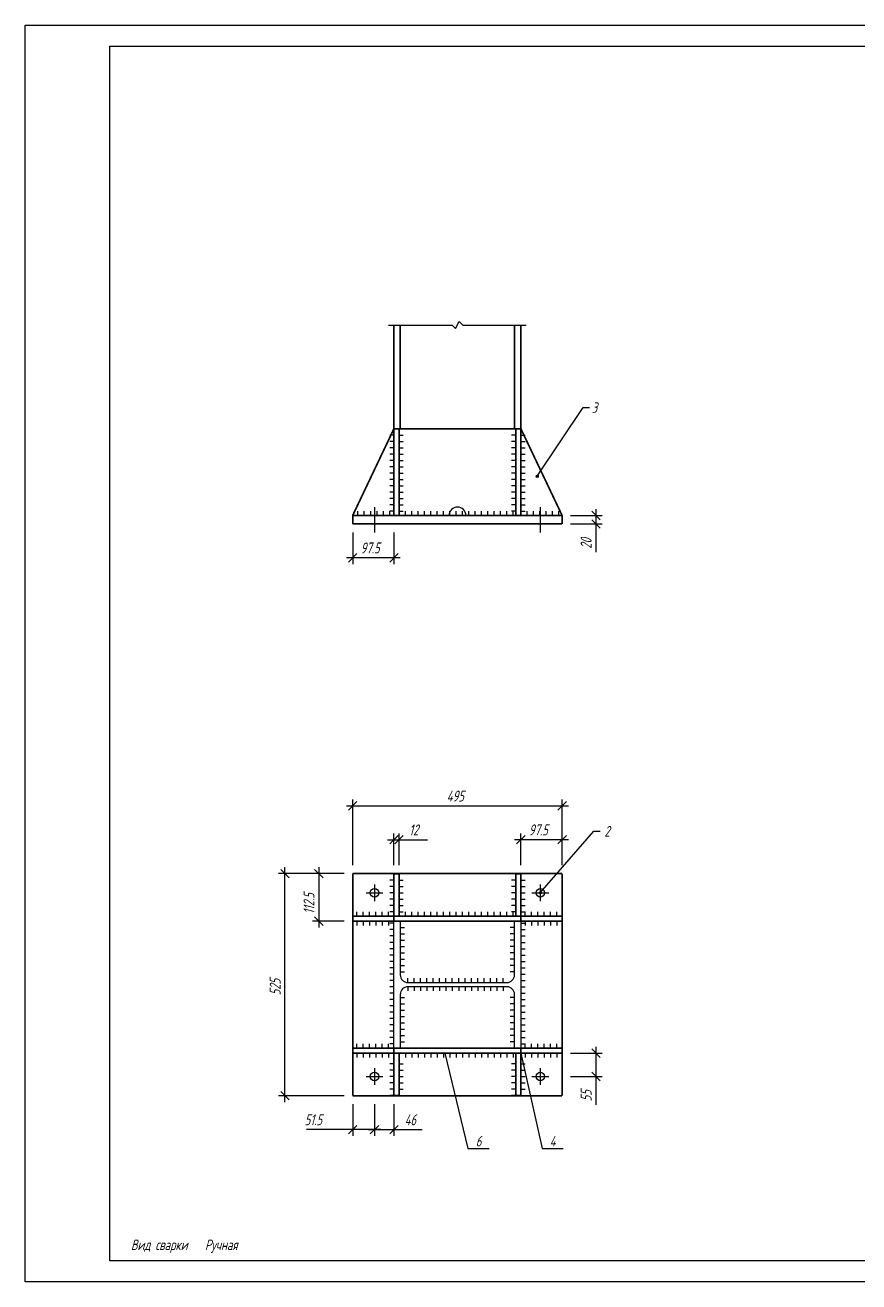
# Model space of a CAD drawing. Extents: x 0 to 420, y 0 to 297.
# Drawn here: x 0 to 197.1, y 0 to 297 of the extents above; entities that cross this region are included whole.
import ezdxf
from ezdxf.enums import TextEntityAlignment as Align

# ---------------------------------------------------------------- set-up
doc = ezdxf.new("R2010")
doc.units = 0
doc.header["$MEASUREMENT"] = 0
doc.layers.get('DEFPOINTS').update_dxf_attribs({"linetype": 'CONTINUOUS'})
for name, color, linetype in [('ВЫНОСКИ', 7, 'CONTINUOUS'), ('ПРОФИЛЬ', 7, 'CONTINUOUS'), ('РАЗМЕРЫ', 7, 'CONTINUOUS'), ('УЗЕЛ', 7, 'CONTINUOUS'), ('ШТАМП_РАМКА', 7, 'CONTINUOUS')]:
    doc.layers.add(name, color=color, linetype=linetype)
doc.styles.add('SCADOFFICE', font='RomanS', dxfattribs={"width": 0.7, "oblique": 15, "height": 2.5})
doc.dimstyles.new('SCADOFFICE_DIM', dxfattribs={"dimtxt": 2.5, "dimasz": 2, "dimexe": 1.5, "dimexo": 2, "dimgap": 1, "dimtad": 1, "dimdec": 4, "dimlfac": 10, "dimdsep": 46, "dimtxsty": 'SCADOFFICE', "dimblk": 'OBLIQUE', "dimsah": 1, "dimcen": 2.5, "dimdle": 1.5, "dimclrd": 256, "dimclre": 256, "dimclrt": 256, "dimadec": 0, "dimazin": 0, "dimtfac": 1, "dimtdec": 4, "dimtmove": 2, "dimatfit": 3, "dimldrblk": 'OBLIQUE', "dimfxl": 1, "dimtolj": 1, "dimarcsym": 0})

# ---------------------------------------------------------------- blocks, each defined once
blk = doc.blocks.new('*U18')
at = {"layer": 'ВЫНОСКИ'}
for points in [[(120.81, 190.27), (120.8, 190.42), (120.81, 190.47)], [(120.8, 190.32), (120.8, 190.37), (120.8, 190.42)], [(120.8, 190.32), (120.8, 190.42), (120.81, 190.27)], [(120.84, 190.23), (120.81, 190.47), (120.84, 190.51)], [(120.81, 190.27), (120.81, 190.47), (120.84, 190.23)], [(120.87, 190.19), (120.84, 190.51), (120.87, 190.55)], [(120.84, 190.23), (120.84, 190.51), (120.87, 190.19)], [(120.91, 190.16), (120.87, 190.55), (120.91, 190.58)], [(120.87, 190.19), (120.87, 190.55), (120.91, 190.16)], [(120.95, 190.14), (120.91, 190.58), (120.95, 190.6)], [(120.91, 190.16), (120.91, 190.58), (120.95, 190.14)], [(121, 190.12), (120.95, 190.6), (121, 190.62)], [(120.95, 190.14), (120.95, 190.6), (121, 190.12)], [(121, 190.12), (121, 190.62), (121.05, 190.12)], [(121.05, 190.12), (121, 190.62), (121.05, 190.62)]]:
    blk.add_solid(points, dxfattribs=at)
at = {"layer": 'ВЫНОСКИ', "extrusion": (0, 0, -1)}
for points in [[(-121.05, 190.12), (-121.05, 190.62), (-121.09, 190.12)], [(-121.09, 190.12), (-121.05, 190.62), (-121.09, 190.62)], [(-121.09, 190.12), (-121.09, 190.62), (-121.14, 190.14)], [(-121.14, 190.14), (-121.09, 190.62), (-121.14, 190.6)], [(-121.14, 190.14), (-121.14, 190.6), (-121.18, 190.16)], [(-121.18, 190.16), (-121.14, 190.6), (-121.18, 190.58)], [(-121.18, 190.16), (-121.18, 190.58), (-121.22, 190.19)], [(-121.22, 190.19), (-121.18, 190.58), (-121.22, 190.55)], [(-121.22, 190.19), (-121.22, 190.55), (-121.25, 190.23)], [(-121.25, 190.23), (-121.22, 190.55), (-121.25, 190.51)], [(-121.25, 190.23), (-121.25, 190.51), (-121.28, 190.27)], [(-121.28, 190.27), (-121.25, 190.51), (-121.28, 190.47)], [(-121.28, 190.27), (-121.28, 190.47), (-121.29, 190.32)], [(-121.29, 190.32), (-121.28, 190.47), (-121.29, 190.42)], [(-121.29, 190.32), (-121.29, 190.42), (-121.3, 190.37)]]:
    blk.add_solid(points, dxfattribs=at)
blk = doc.blocks.new('_OBLIQUE')
at = {"layer": 'РАЗМЕРЫ', "color": 0, "linetype": 'ByBlock'}
blk.add_line((-0.5, -0.5), (0.5, 0.5), dxfattribs=at)
blk = doc.blocks.new('*D1')
at = {"layer": 'DEFPOINTS', "color": 0}
for p in [(126.92, 181.12), (126.92, 179.12), (134.92, 179.12)]:
    blk.add_point(p, dxfattribs=at)
at = {"layer": 'РАЗМЕРЫ'}
for p, q in [((134.92, 182.62), (134.92, 177.62)), ((128.92, 181.12), (136.42, 181.12)), ((128.92, 179.12), (136.42, 179.12)), ((134.92, 181.12), (134.92, 172.42))]:
    blk.add_line(p, q, dxfattribs=at)
at = {"layer": 'РАЗМЕРЫ', "xscale": 2, "yscale": 2, "zscale": 2}
for p, rotation in [((134.92, 181.12), 90), ((134.92, 179.12), 270)]:
    blk.add_blockref('_OBLIQUE', p, dxfattribs=dict(at, rotation=rotation))
at = {"layer": 'РАЗМЕРЫ', "style": 'SCADOFFICE', "oblique": 15, "width": 0.676148}
blk.add_text('20', height=2.58819, rotation=90, dxfattribs=at).set_placement((133.8975, 173.247))
blk = doc.blocks.new('*D3')
at = {"layer": 'DEFPOINTS', "color": 0}
for p in [(77.42, 179.12), (87.17, 179.12), (77.42, 171.12)]:
    blk.add_point(p, dxfattribs=at)
at = {"layer": 'РАЗМЕРЫ'}
for p, q in [((77.42, 177.12), (77.42, 169.62)), ((87.17, 177.12), (87.17, 169.62)), ((88.67, 171.12), (75.92, 171.12))]:
    blk.add_line(p, q, dxfattribs=at)
at = {"layer": 'РАЗМЕРЫ', "xscale": 2, "yscale": 2, "zscale": 2}
for p in [(77.42, 171.12), (87.17, 171.12)]:
    blk.add_blockref('_OBLIQUE', p, dxfattribs=at)
at = {"layer": 'РАЗМЕРЫ', "style": 'SCADOFFICE', "oblique": 15, "width": 0.676148}
blk.add_text('97.5', height=2.5881905, dxfattribs=at).set_placement((79.294625, 172.1525))
blk = doc.blocks.new('*U22')
at = {"layer": 'ВЫНОСКИ'}
for points in [[(121.56, 91.8), (121.54, 92.04), (121.56, 92.08)], [(121.59, 91.76), (121.56, 92.08), (121.59, 92.12)], [(121.56, 91.8), (121.56, 92.08), (121.59, 91.76)], [(121.63, 91.73), (121.59, 92.12), (121.63, 92.15)], [(121.59, 91.76), (121.59, 92.12), (121.63, 91.73)], [(121.67, 91.71), (121.63, 92.15), (121.67, 92.17)], [(121.63, 91.73), (121.63, 92.15), (121.67, 91.71)], [(121.72, 91.69), (121.67, 92.17), (121.72, 92.19)], [(121.67, 91.71), (121.67, 92.17), (121.72, 91.69)], [(121.72, 91.69), (121.72, 92.19), (121.77, 91.69)], [(121.77, 91.69), (121.72, 92.19), (121.77, 92.19)], [(121.54, 91.84), (121.52, 91.99), (121.54, 92.04)], [(121.52, 91.89), (121.52, 91.94), (121.52, 91.99)], [(121.52, 91.89), (121.52, 91.99), (121.54, 91.84)], [(121.54, 91.84), (121.54, 92.04), (121.56, 91.8)]]:
    blk.add_solid(points, dxfattribs=at)
at = {"layer": 'ВЫНОСКИ', "extrusion": (0, 0, -1)}
for points in [[(-121.77, 91.69), (-121.77, 92.19), (-121.82, 91.69)], [(-121.82, 91.69), (-121.77, 92.19), (-121.82, 92.19)], [(-121.82, 91.69), (-121.82, 92.19), (-121.87, 91.71)], [(-121.87, 91.71), (-121.82, 92.19), (-121.87, 92.17)], [(-121.87, 91.71), (-121.87, 92.17), (-121.91, 91.73)], [(-121.91, 91.73), (-121.87, 92.17), (-121.91, 92.15)], [(-121.91, 91.73), (-121.91, 92.15), (-121.95, 91.76)], [(-121.95, 91.76), (-121.91, 92.15), (-121.95, 92.12)], [(-121.95, 91.76), (-121.95, 92.12), (-121.98, 91.8)], [(-121.98, 91.8), (-121.95, 92.12), (-121.98, 92.08)], [(-121.98, 91.8), (-121.98, 92.08), (-122, 91.84)], [(-122, 91.84), (-121.98, 92.08), (-122, 92.04)], [(-122, 91.84), (-122, 92.04), (-122.02, 91.89)], [(-122.02, 91.89), (-122, 92.04), (-122.02, 91.99)], [(-122.02, 91.89), (-122.02, 91.99), (-122.02, 91.94)]]:
    blk.add_solid(points, dxfattribs=at)
blk = doc.blocks.new('*D6')
at = {"layer": 'DEFPOINTS', "color": 0}
for p in [(82.57, 43.99), (87.17, 43.99), (87.17, 35.99)]:
    blk.add_point(p, dxfattribs=at)
at = {"layer": 'РАЗМЕРЫ'}
for p, q in [((82.57, 41.99), (82.57, 34.49)), ((87.17, 41.99), (87.17, 34.49)), ((81.07, 35.99), (88.67, 35.99)), ((87.17, 35.99), (93.87, 35.99))]:
    blk.add_line(p, q, dxfattribs=at)
at = {"layer": 'РАЗМЕРЫ', "xscale": 2, "yscale": 2, "zscale": 2, "rotation": 180}
blk.add_blockref('_OBLIQUE', (82.57, 35.99), dxfattribs=at)
at = {"layer": 'РАЗМЕРЫ', "xscale": 2, "yscale": 2, "zscale": 2}
blk.add_blockref('_OBLIQUE', (87.17, 35.99), dxfattribs=at)
at = {"layer": 'РАЗМЕРЫ', "style": 'SCADOFFICE', "oblique": 15, "width": 0.676148}
blk.add_text('46', height=2.58819, dxfattribs=at).set_placement((89.6935, 37.0125))
blk = doc.blocks.new('*D7')
at = {"layer": 'DEFPOINTS', "color": 0}
for p in [(77.42, 43.99), (82.57, 43.99), (77.42, 35.99)]:
    blk.add_point(p, dxfattribs=at)
at = {"layer": 'РАЗМЕРЫ'}
for p, q in [((77.42, 41.99), (77.42, 34.49)), ((82.57, 41.99), (82.57, 34.49)), ((82.57, 35.99), (66.52, 35.99)), ((84.07, 35.99), (75.92, 35.99))]:
    blk.add_line(p, q, dxfattribs=at)
at = {"layer": 'РАЗМЕРЫ', "xscale": 2, "yscale": 2, "zscale": 2}
for p in [(77.42, 35.99), (82.57, 35.99)]:
    blk.add_blockref('_OBLIQUE', p, dxfattribs=at)
at = {"layer": 'РАЗМЕРЫ', "style": 'SCADOFFICE', "oblique": 15, "width": 0.676148}
blk.add_text('51.5', height=2.58819, dxfattribs=at).set_placement((66.059, 37.0225))
blk = doc.blocks.new('*D8')
at = {"layer": 'DEFPOINTS', "color": 0}
for p in [(126.92, 112.49), (77.42, 96.49), (126.92, 96.49)]:
    blk.add_point(p, dxfattribs=at)
at = {"layer": 'РАЗМЕРЫ'}
for p, q in [((77.42, 98.49), (77.42, 113.99)), ((126.92, 98.49), (126.92, 113.99)), ((75.92, 112.49), (128.42, 112.49))]:
    blk.add_line(p, q, dxfattribs=at)
at = {"layer": 'РАЗМЕРЫ', "xscale": 2, "yscale": 2, "zscale": 2, "rotation": 180}
blk.add_blockref('_OBLIQUE', (77.42, 112.49), dxfattribs=at)
at = {"layer": 'РАЗМЕРЫ', "xscale": 2, "yscale": 2, "zscale": 2}
blk.add_blockref('_OBLIQUE', (126.92, 112.49), dxfattribs=at)
at = {"layer": 'РАЗМЕРЫ', "style": 'SCADOFFICE', "oblique": 15, "width": 0.676148}
blk.add_text('495', height=2.5881905, dxfattribs=at).set_placement((99.650875, 113.5125))
blk = doc.blocks.new('*D9')
at = {"layer": 'DEFPOINTS', "color": 0}
for p in [(61.42, 96.49), (77.42, 96.49), (77.42, 43.99)]:
    blk.add_point(p, dxfattribs=at)
at = {"layer": 'РАЗМЕРЫ'}
for p, q in [((75.42, 96.49), (59.92, 96.49)), ((61.42, 42.49), (61.42, 97.99)), ((75.42, 43.99), (59.92, 43.99))]:
    blk.add_line(p, q, dxfattribs=at)
at = {"layer": 'РАЗМЕРЫ', "xscale": 2, "yscale": 2, "zscale": 2}
for p, rotation in [((61.42, 96.49), 90), ((61.42, 43.99), 270)]:
    blk.add_blockref('_OBLIQUE', p, dxfattribs=dict(at, rotation=rotation))
at = {"layer": 'РАЗМЕРЫ', "style": 'SCADOFFICE', "oblique": 15, "width": 0.676148}
blk.add_text('525', height=2.5881905, rotation=90, dxfattribs=at).set_placement((60.3975, 67.710375))
blk = doc.blocks.new('*D10')
at = {"layer": 'DEFPOINTS', "color": 0}
for p in [(88.37, 104.49), (87.17, 96.49), (88.37, 96.49)]:
    blk.add_point(p, dxfattribs=at)
at = {"layer": 'РАЗМЕРЫ'}
for p, q in [((85.67, 104.49), (89.87, 104.49)), ((87.17, 98.49), (87.17, 105.99)), ((88.37, 98.49), (88.37, 105.99)), ((88.37, 104.49), (95.07, 104.49))]:
    blk.add_line(p, q, dxfattribs=at)
at = {"layer": 'РАЗМЕРЫ', "xscale": 2, "yscale": 2, "zscale": 2, "rotation": 180}
blk.add_blockref('_OBLIQUE', (87.17, 104.49), dxfattribs=at)
at = {"layer": 'РАЗМЕРЫ', "xscale": 2, "yscale": 2, "zscale": 2}
blk.add_blockref('_OBLIQUE', (88.37, 104.49), dxfattribs=at)
at = {"layer": 'РАЗМЕРЫ', "style": 'SCADOFFICE', "oblique": 15, "width": 0.676148}
blk.add_text('12', height=2.58819, dxfattribs=at).set_placement((90.76575, 105.5125))
blk = doc.blocks.new('*D11')
at = {"layer": 'DEFPOINTS', "color": 0}
for p in [(117.17, 104.49), (117.17, 96.49), (126.92, 96.49)]:
    blk.add_point(p, dxfattribs=at)
at = {"layer": 'РАЗМЕРЫ'}
for p, q in [((128.42, 104.49), (115.67, 104.49)), ((117.17, 98.49), (117.17, 105.99)), ((126.92, 98.49), (126.92, 105.99))]:
    blk.add_line(p, q, dxfattribs=at)
at = {"layer": 'РАЗМЕРЫ', "xscale": 2, "yscale": 2, "zscale": 2}
for p in [(117.17, 104.49), (126.92, 104.49)]:
    blk.add_blockref('_OBLIQUE', p, dxfattribs=at)
at = {"layer": 'РАЗМЕРЫ', "style": 'SCADOFFICE', "oblique": 15, "width": 0.676148}
blk.add_text('97.5', height=2.5881905, dxfattribs=at).set_placement((119.044625, 105.5225))
blk = doc.blocks.new('*D12')
at = {"layer": 'DEFPOINTS', "color": 0}
for p in [(77.42, 96.49), (69.42, 85.24), (77.42, 85.24)]:
    blk.add_point(p, dxfattribs=at)
at = {"layer": 'РАЗМЕРЫ'}
for p, q in [((75.42, 96.49), (67.92, 96.49)), ((69.42, 97.99), (69.42, 83.74)), ((75.42, 85.24), (67.92, 85.24))]:
    blk.add_line(p, q, dxfattribs=at)
at = {"layer": 'РАЗМЕРЫ', "xscale": 2, "yscale": 2, "zscale": 2}
for p, rotation in [((69.42, 96.49), 90), ((69.42, 85.24), 270)]:
    blk.add_blockref('_OBLIQUE', p, dxfattribs=dict(at, rotation=rotation))
at = {"layer": 'РАЗМЕРЫ', "style": 'SCADOFFICE', "oblique": 15, "width": 0.676148}
blk.add_text('112.5', height=2.58819, rotation=90, dxfattribs=at).set_placement((68.3875, 86.9345))
blk = doc.blocks.new('*D13')
at = {"layer": 'DEFPOINTS', "color": 0}
for p in [(126.92, 54.04), (126.92, 48.54), (134.92, 48.54)]:
    blk.add_point(p, dxfattribs=at)
at = {"layer": 'РАЗМЕРЫ'}
for p, q in [((128.92, 54.04), (136.42, 54.04)), ((134.92, 55.54), (134.92, 47.04)), ((134.92, 54.04), (134.92, 41.84)), ((128.92, 48.54), (136.42, 48.54))]:
    blk.add_line(p, q, dxfattribs=at)
at = {"layer": 'РАЗМЕРЫ', "xscale": 2, "yscale": 2, "zscale": 2}
for p, rotation in [((134.92, 54.04), 90), ((134.92, 48.54), 270)]:
    blk.add_blockref('_OBLIQUE', p, dxfattribs=dict(at, rotation=rotation))
at = {"layer": 'РАЗМЕРЫ', "style": 'SCADOFFICE', "oblique": 15, "width": 0.676148}
blk.add_text('55', height=2.58819, rotation=90, dxfattribs=at).set_placement((133.8975, 42.653))

msp = doc.modelspace()

# ---------------------------------------------------------------- linework, layer by layer
at = {"layer": 'ВЫНОСКИ', "linetype": 'Continuous'}
for p, q in [((121.045, 190.37), (131.92, 206.62)), ((131.92, 206.62), (133.42, 206.62)), ((87.17, 200.12), (86.17, 200.12)), ((88.37, 200.12), (89.37, 200.12)), ((115.97, 200.12), (114.97, 200.12)), ((117.17, 200.12), (118.17, 200.12)), ((87.17, 198.62), (86.17, 198.62)), ((87.17, 197.12), (86.17, 197.12)), ((88.37, 198.62), (89.37, 198.62)), ((88.37, 197.12), (89.37, 197.12)), ((115.97, 198.62), (114.97, 198.62)), ((115.97, 197.12), (114.97, 197.12)), ((117.17, 198.62), (118.17, 198.62)), ((117.17, 197.12), (118.17, 197.12)), ((87.17, 195.62), (86.17, 195.62)), ((87.17, 194.12), (86.17, 194.12)), ((88.37, 195.62), (89.37, 195.62)), ((88.37, 194.12), (89.37, 194.12)), ((115.97, 195.62), (114.97, 195.62)), ((115.97, 194.12), (114.97, 194.12)), ((117.17, 195.62), (118.17, 195.62)), ((117.17, 194.12), (118.17, 194.12)), ((87.17, 192.62), (86.17, 192.62)), ((87.17, 191.12), (86.17, 191.12)), ((88.37, 192.62), (89.37, 192.62)), ((88.37, 191.12), (89.37, 191.12)), ((115.97, 192.62), (114.97, 192.62)), ((115.97, 191.12), (114.97, 191.12)), ((117.17, 192.62), (118.17, 192.62)), ((117.17, 191.12), (118.17, 191.12)), ((87.17, 189.62), (86.17, 189.62)), ((87.17, 188.12), (86.17, 188.12)), ((88.37, 189.62), (89.37, 189.62)), ((88.37, 188.12), (89.37, 188.12)), ((115.97, 189.62), (114.97, 189.62)), ((115.97, 188.12), (114.97, 188.12)), ((117.17, 189.62), (118.17, 189.62)), ((117.17, 188.12), (118.17, 188.12)), ((87.17, 186.62), (86.17, 186.62)), ((87.17, 185.12), (86.17, 185.12)), ((88.37, 186.62), (89.37, 186.62)), ((88.37, 185.12), (89.37, 185.12)), ((115.97, 186.62), (114.97, 186.62)), ((115.97, 185.12), (114.97, 185.12)), ((117.17, 186.62), (118.17, 186.62)), ((117.17, 185.12), (118.17, 185.12)), ((78.67, 181.12), (78.67, 182.12)), ((80.17, 181.12), (80.17, 182.12)), ((81.67, 181.12), (81.67, 182.12)), ((82.57, 183.12), (82.57, 177.12)), ((83.17, 181.12), (83.17, 182.12)), ((84.67, 181.12), (84.67, 182.12)), ((87.17, 183.62), (86.17, 183.62)), ((86.17, 181.12), (86.17, 182.12)), ((87.17, 182.12), (86.17, 182.12)), ((88.37, 183.62), (89.37, 183.62)), ((88.37, 182.12), (89.37, 182.12)), ((89.87, 181.12), (89.87, 182.12)), ((91.37, 181.12), (91.37, 182.12)), ((92.87, 181.12), (92.87, 182.12)), ((94.37, 181.12), (94.37, 182.12)), ((95.87, 181.12), (95.87, 182.12)), ((97.37, 181.12), (97.37, 182.12)), ((98.87, 181.12), (98.87, 182.12)), ((100.37, 181.12), (100.37, 182.12)), ((101.87, 181.12), (101.87, 182.12)), ((103.37, 181.12), (103.37, 182.12)), ((104.87, 181.12), (104.87, 182.12)), ((106.37, 181.12), (106.37, 182.12)), ((107.87, 181.12), (107.87, 182.12)), ((109.37, 181.12), (109.37, 182.12)), ((110.87, 181.12), (110.87, 182.12)), ((112.37, 181.12), (112.37, 182.12)), ((113.87, 181.12), (113.87, 182.12)), ((115.97, 183.62), (114.97, 183.62)), ((115.97, 182.12), (114.97, 182.12)), ((115.37, 181.12), (115.37, 182.12)), ((117.17, 183.62), (118.17, 183.62)), ((117.17, 182.12), (118.17, 182.12)), ((118.67, 181.12), (118.67, 182.12)), ((120.17, 181.12), (120.17, 182.12)), ((121.67, 181.12), (121.67, 182.12)), ((121.77, 183.12), (121.77, 177.12)), ((123.17, 181.12), (123.17, 182.12)), ((124.67, 181.12), (124.67, 182.12)), ((126.17, 181.12), (126.17, 182.12)), ((121.77, 91.94), (134.42, 106.49)), ((134.42, 106.49), (135.92, 106.49)), ((82.57, 93.94), (82.57, 89.94)), ((80.57, 91.94), (84.57, 91.94))]:
    msp.add_line(p, q, dxfattribs=at)
for centre in [(121.045, 190.37), (121.77, 91.94)]:
    msp.add_circle(centre, 0.25, dxfattribs=at)
at = {"layer": 'ПРОФИЛЬ', "linetype": 'Continuous'}
for p, q in [((87.17, 55.24), (87.17, 85.24)), ((87.17, 85.24), (88.67, 85.24)), ((88.67, 85.24), (88.67, 72.54)), ((115.67, 72.54), (115.67, 85.24)), ((115.67, 85.24), (117.17, 85.24)), ((117.17, 85.24), (117.17, 55.24)), ((90.47, 70.74), (113.87, 70.74)), ((113.87, 69.74), (90.47, 69.74)), ((88.67, 67.94), (88.67, 55.24)), ((115.67, 55.24), (115.67, 67.94)), ((88.67, 55.24), (87.17, 55.24)), ((117.17, 55.24), (115.67, 55.24))]:
    msp.add_line(p, q, dxfattribs=at)
for centre in [(82.57, 91.94), (121.77, 91.94), (82.57, 48.54), (121.77, 48.54)]:
    msp.add_circle(centre, 1, dxfattribs=at)
for centre, radius, start, end in [((102.17, 181.12), 2, 0, 179.9), ((90.47, 72.54), 1.8, 180, 269.9), ((113.87, 72.54), 1.8, 270, 359.9), ((90.47, 67.94), 1.8, 90, 179.9), ((113.87, 67.94), 1.8, 0, 89.9)]:
    msp.add_arc(centre, radius, start, end, dxfattribs=at)
at = {"layer": 'УЗЕЛ', "linetype": 'Continuous'}
for p, q in [((85.92, 226.12), (100.92, 226.12)), ((100.92, 226.12), (101.753333, 225.286667)), ((101.753333, 225.286667), (102.586667, 226.953333)), ((102.586667, 226.953333), (103.42, 226.12)), ((103.42, 226.12), (118.42, 226.12)), ((87.17, 94.94), (86.17, 94.94)), ((87.17, 93.44), (86.17, 93.44)), ((88.37, 94.94), (89.37, 94.94)), ((88.37, 93.44), (89.37, 93.44)), ((115.97, 94.94), (114.97, 94.94)), ((115.97, 93.44), (114.97, 93.44)), ((117.17, 94.94), (118.17, 94.94)), ((117.17, 93.44), (118.17, 93.44)), ((121.77, 93.94), (121.77, 89.94)), ((87.17, 91.94), (86.17, 91.94)), ((87.17, 90.44), (86.17, 90.44)), ((88.37, 91.94), (89.37, 91.94)), ((88.37, 90.44), (89.37, 90.44)), ((115.97, 91.94), (114.97, 91.94)), ((115.97, 90.44), (114.97, 90.44)), ((117.17, 91.94), (118.17, 91.94)), ((117.17, 90.44), (118.17, 90.44)), ((119.77, 91.94), (123.77, 91.94)), ((78.42, 86.44), (78.42, 87.44)), ((79.92, 86.44), (79.92, 87.44)), ((81.42, 86.44), (81.42, 87.44)), ((82.92, 86.44), (82.92, 87.44)), ((84.42, 86.44), (84.42, 87.44)), ((85.92, 86.44), (85.92, 87.44)), ((87.17, 88.94), (86.17, 88.94)), ((87.17, 87.44), (86.17, 87.44)), ((88.37, 88.94), (89.37, 88.94)), ((88.37, 87.44), (89.37, 87.44)), ((89.87, 86.44), (89.87, 87.44)), ((91.37, 86.44), (91.37, 87.44)), ((92.87, 86.44), (92.87, 87.44)), ((94.37, 86.44), (94.37, 87.44)), ((95.87, 86.44), (95.87, 87.44)), ((97.37, 86.44), (97.37, 87.44)), ((98.87, 86.44), (98.87, 87.44)), ((100.37, 86.44), (100.37, 87.44)), ((101.87, 86.44), (101.87, 87.44)), ((103.37, 86.44), (103.37, 87.44)), ((104.87, 86.44), (104.87, 87.44)), ((106.37, 86.44), (106.37, 87.44)), ((107.87, 86.44), (107.87, 87.44)), ((109.37, 86.44), (109.37, 87.44)), ((110.87, 86.44), (110.87, 87.44)), ((112.37, 86.44), (112.37, 87.44)), ((113.87, 86.44), (113.87, 87.44)), ((115.97, 88.94), (114.97, 88.94)), ((115.97, 87.44), (114.97, 87.44)), ((115.37, 86.44), (115.37, 87.44)), ((117.17, 88.94), (118.17, 88.94)), ((117.17, 87.44), (118.17, 87.44)), ((118.17, 86.44), (118.17, 87.44)), ((119.67, 86.44), (119.67, 87.44)), ((121.17, 86.44), (121.17, 87.44)), ((122.67, 86.44), (122.67, 87.44)), ((124.17, 86.44), (124.17, 87.44)), ((125.67, 86.44), (125.67, 87.44)), ((78.42, 85.24), (78.42, 84.24)), ((79.92, 85.24), (79.92, 84.24)), ((81.42, 85.24), (81.42, 84.24)), ((82.92, 85.24), (82.92, 84.24)), ((84.42, 85.24), (84.42, 84.24)), ((85.92, 85.24), (85.92, 84.24)), ((87.17, 84.74), (86.17, 84.74)), ((87.17, 83.24), (86.17, 83.24)), ((88.67, 85.24), (89.67, 85.24)), ((88.67, 85.24), (89.67, 85.24)), ((88.67, 83.74), (89.67, 83.74)), ((88.67, 83.74), (89.67, 83.74)), ((115.67, 85.24), (114.67, 85.24)), ((115.67, 85.24), (114.67, 85.24)), ((115.67, 83.74), (114.67, 83.74)), ((115.67, 83.74), (114.67, 83.74)), ((117.17, 84.74), (118.17, 84.74)), ((117.17, 83.24), (118.17, 83.24)), ((118.17, 85.24), (118.17, 84.24)), ((119.67, 85.24), (119.67, 84.24)), ((121.17, 85.24), (121.17, 84.24)), ((122.67, 85.24), (122.67, 84.24)), ((124.17, 85.24), (124.17, 84.24)), ((125.67, 85.24), (125.67, 84.24)), ((87.17, 81.74), (86.17, 81.74)), ((87.17, 80.24), (86.17, 80.24)), ((88.67, 82.24), (89.67, 82.24)), ((88.67, 82.24), (89.67, 82.24)), ((88.67, 80.74), (89.67, 80.74)), ((88.67, 80.74), (89.67, 80.74)), ((115.67, 82.24), (114.67, 82.24)), ((115.67, 82.24), (114.67, 82.24)), ((115.67, 80.74), (114.67, 80.74)), ((115.67, 80.74), (114.67, 80.74)), ((117.17, 81.74), (118.17, 81.74)), ((117.17, 80.24), (118.17, 80.24)), ((87.17, 78.74), (86.17, 78.74)), ((87.17, 77.24), (86.17, 77.24)), ((88.67, 79.24), (89.67, 79.24)), ((88.67, 79.24), (89.67, 79.24)), ((88.67, 77.74), (89.67, 77.74)), ((88.67, 77.74), (89.67, 77.74)), ((115.67, 79.24), (114.67, 79.24)), ((115.67, 79.24), (114.67, 79.24)), ((115.67, 77.74), (114.67, 77.74)), ((115.67, 77.74), (114.67, 77.74)), ((117.17, 78.74), (118.17, 78.74)), ((117.17, 77.24), (118.17, 77.24)), ((87.17, 75.74), (86.17, 75.74)), ((88.67, 76.24), (89.67, 76.24)), ((88.67, 76.24), (89.67, 76.24)), ((88.67, 74.74), (89.67, 74.74)), ((88.67, 74.74), (89.67, 74.74)), ((115.67, 76.24), (114.67, 76.24)), ((115.67, 76.24), (114.67, 76.24)), ((115.67, 74.74), (114.67, 74.74)), ((115.67, 74.74), (114.67, 74.74)), ((117.17, 75.74), (118.17, 75.74)), ((87.17, 74.24), (86.17, 74.24)), ((87.17, 72.74), (86.17, 72.74)), ((88.67, 73.24), (89.67, 73.24)), ((88.67, 73.24), (89.67, 73.24)), ((90.47, 70.74), (90.47, 71.74)), ((90.47, 70.74), (90.47, 71.74)), ((91.97, 70.74), (91.97, 71.74)), ((91.97, 70.74), (91.97, 71.74)), ((93.47, 70.74), (93.47, 71.74)), ((93.47, 70.74), (93.47, 71.74)), ((94.97, 70.74), (94.97, 71.74)), ((94.97, 70.74), (94.97, 71.74)), ((96.47, 70.74), (96.47, 71.74)), ((96.47, 70.74), (96.47, 71.74)), ((97.97, 70.74), (97.97, 71.74)), ((97.97, 70.74), (97.97, 71.74)), ((99.47, 70.74), (99.47, 71.74)), ((99.47, 70.74), (99.47, 71.74)), ((100.97, 70.74), (100.97, 71.74)), ((100.97, 70.74), (100.97, 71.74)), ((102.47, 70.74), (102.47, 71.74)), ((102.47, 70.74), (102.47, 71.74)), ((103.97, 70.74), (103.97, 71.74)), ((103.97, 70.74), (103.97, 71.74)), ((105.47, 70.74), (105.47, 71.74)), ((105.47, 70.74), (105.47, 71.74)), ((106.97, 70.74), (106.97, 71.74)), ((106.97, 70.74), (106.97, 71.74)), ((108.47, 70.74), (108.47, 71.74)), ((108.47, 70.74), (108.47, 71.74)), ((109.97, 70.74), (109.97, 71.74)), ((109.97, 70.74), (109.97, 71.74)), ((111.47, 70.74), (111.47, 71.74)), ((111.47, 70.74), (111.47, 71.74)), ((112.97, 70.74), (112.97, 71.74)), ((112.97, 70.74), (112.97, 71.74)), ((115.67, 73.24), (114.67, 73.24)), ((115.67, 73.24), (114.67, 73.24)), ((117.17, 74.24), (118.17, 74.24)), ((117.17, 72.74), (118.17, 72.74)), ((87.17, 71.24), (86.17, 71.24)), ((87.17, 69.74), (86.17, 69.74)), ((90.47, 69.74), (90.47, 68.74)), ((90.47, 69.74), (90.47, 68.74)), ((91.97, 69.74), (91.97, 68.74)), ((91.97, 69.74), (91.97, 68.74)), ((93.47, 69.74), (93.47, 68.74)), ((93.47, 69.74), (93.47, 68.74)), ((94.97, 69.74), (94.97, 68.74)), ((94.97, 69.74), (94.97, 68.74)), ((96.47, 69.74), (96.47, 68.74)), ((96.47, 69.74), (96.47, 68.74)), ((97.97, 69.74), (97.97, 68.74)), ((97.97, 69.74), (97.97, 68.74)), ((99.47, 69.74), (99.47, 68.74)), ((99.47, 69.74), (99.47, 68.74)), ((100.97, 69.74), (100.97, 68.74)), ((100.97, 69.74), (100.97, 68.74)), ((102.47, 69.74), (102.47, 68.74)), ((102.47, 69.74), (102.47, 68.74)), ((103.97, 69.74), (103.97, 68.74)), ((103.97, 69.74), (103.97, 68.74)), ((105.47, 69.74), (105.47, 68.74)), ((105.47, 69.74), (105.47, 68.74)), ((106.97, 69.74), (106.97, 68.74)), ((106.97, 69.74), (106.97, 68.74)), ((108.47, 69.74), (108.47, 68.74)), ((108.47, 69.74), (108.47, 68.74)), ((109.97, 69.74), (109.97, 68.74)), ((109.97, 69.74), (109.97, 68.74)), ((111.47, 69.74), (111.47, 68.74)), ((111.47, 69.74), (111.47, 68.74)), ((112.97, 69.74), (112.97, 68.74)), ((112.97, 69.74), (112.97, 68.74)), ((117.17, 71.24), (118.17, 71.24)), ((117.17, 69.74), (118.17, 69.74)), ((87.17, 68.24), (86.17, 68.24)), ((87.17, 66.74), (86.17, 66.74)), ((88.67, 67.24), (89.67, 67.24)), ((88.67, 67.24), (89.67, 67.24)), ((88.67, 65.74), (89.67, 65.74)), ((88.67, 65.74), (89.67, 65.74)), ((115.67, 67.24), (114.67, 67.24)), ((115.67, 67.24), (114.67, 67.24)), ((115.67, 65.74), (114.67, 65.74)), ((115.67, 65.74), (114.67, 65.74)), ((117.17, 68.24), (118.17, 68.24)), ((117.17, 66.74), (118.17, 66.74)), ((87.17, 65.24), (86.17, 65.24)), ((87.17, 63.74), (86.17, 63.74)), ((88.67, 64.24), (89.67, 64.24)), ((88.67, 64.24), (89.67, 64.24)), ((88.67, 62.74), (89.67, 62.74)), ((88.67, 62.74), (89.67, 62.74)), ((115.67, 64.24), (114.67, 64.24)), ((115.67, 64.24), (114.67, 64.24)), ((115.67, 62.74), (114.67, 62.74)), ((115.67, 62.74), (114.67, 62.74)), ((117.17, 65.24), (118.17, 65.24)), ((117.17, 63.74), (118.17, 63.74)), ((87.17, 62.24), (86.17, 62.24)), ((87.17, 60.74), (86.17, 60.74)), ((88.67, 61.24), (89.67, 61.24)), ((88.67, 61.24), (89.67, 61.24)), ((88.67, 59.74), (89.67, 59.74)), ((88.67, 59.74), (89.67, 59.74)), ((115.67, 61.24), (114.67, 61.24)), ((115.67, 61.24), (114.67, 61.24)), ((115.67, 59.74), (114.67, 59.74)), ((115.67, 59.74), (114.67, 59.74)), ((117.17, 62.24), (118.17, 62.24)), ((117.17, 60.74), (118.17, 60.74)), ((87.17, 59.24), (86.17, 59.24)), ((87.17, 57.74), (86.17, 57.74)), ((88.67, 58.24), (89.67, 58.24)), ((88.67, 58.24), (89.67, 58.24)), ((88.67, 56.74), (89.67, 56.74)), ((88.67, 56.74), (89.67, 56.74)), ((115.67, 58.24), (114.67, 58.24)), ((115.67, 58.24), (114.67, 58.24)), ((115.67, 56.74), (114.67, 56.74)), ((115.67, 56.74), (114.67, 56.74)), ((117.17, 59.24), (118.17, 59.24)), ((117.17, 57.74), (118.17, 57.74)), ((78.42, 55.24), (78.42, 56.24)), ((78.42, 54.04), (78.42, 53.04)), ((79.92, 55.24), (79.92, 56.24)), ((79.92, 54.04), (79.92, 53.04)), ((81.42, 55.24), (81.42, 56.24)), ((81.42, 54.04), (81.42, 53.04)), ((82.92, 55.24), (82.92, 56.24)), ((82.92, 54.04), (82.92, 53.04)), ((84.42, 55.24), (84.42, 56.24)), ((84.42, 54.04), (84.42, 53.04)), ((85.92, 55.24), (85.92, 56.24)), ((85.92, 54.04), (85.92, 53.04)), ((87.17, 56.24), (86.17, 56.24)), ((88.67, 55.24), (89.67, 55.24)), ((88.67, 55.24), (89.67, 55.24)), ((89.87, 54.04), (89.87, 53.04)), ((91.37, 54.04), (91.37, 53.04)), ((92.87, 54.04), (92.87, 53.04)), ((94.37, 54.04), (94.37, 53.04)), ((95.87, 54.04), (95.87, 53.04)), ((97.37, 54.04), (97.37, 53.04)), ((98.87, 54.04), (98.87, 53.04)), ((99.17, 54.04), (104.67, 31.49)), ((100.37, 54.04), (100.37, 53.04)), ((101.87, 54.04), (101.87, 53.04)), ((103.37, 54.04), (103.37, 53.04)), ((104.87, 54.04), (104.87, 53.04)), ((106.37, 54.04), (106.37, 53.04)), ((107.87, 54.04), (107.87, 53.04)), ((109.37, 54.04), (109.37, 53.04)), ((110.87, 54.04), (110.87, 53.04)), ((112.37, 54.04), (112.37, 53.04)), ((113.87, 54.04), (113.87, 53.04)), ((115.67, 55.24), (114.67, 55.24)), ((115.67, 55.24), (114.67, 55.24)), ((115.37, 54.04), (115.37, 53.04)), ((117.17, 56.24), (118.17, 56.24)), ((117.17, 54.04), (122.17, 31.49)), ((118.17, 55.24), (118.17, 56.24)), ((118.17, 54.04), (118.17, 53.04)), ((119.67, 55.24), (119.67, 56.24)), ((119.67, 54.04), (119.67, 53.04)), ((121.17, 55.24), (121.17, 56.24)), ((121.17, 54.04), (121.17, 53.04)), ((122.67, 55.24), (122.67, 56.24)), ((122.67, 54.04), (122.67, 53.04)), ((124.17, 55.24), (124.17, 56.24)), ((124.17, 54.04), (124.17, 53.04)), ((125.67, 55.24), (125.67, 56.24)), ((125.67, 54.04), (125.67, 53.04)), ((82.57, 50.54), (82.57, 46.54)), ((87.17, 51.54), (86.17, 51.54)), ((88.37, 51.54), (89.37, 51.54)), ((115.97, 51.54), (114.97, 51.54)), ((117.17, 51.54), (118.17, 51.54)), ((121.77, 50.54), (121.77, 46.54)), ((80.57, 48.54), (84.57, 48.54)), ((87.17, 50.04), (86.17, 50.04)), ((87.17, 48.54), (86.17, 48.54)), ((88.37, 50.04), (89.37, 50.04)), ((88.37, 48.54), (89.37, 48.54)), ((115.97, 50.04), (114.97, 50.04)), ((115.97, 48.54), (114.97, 48.54)), ((117.17, 50.04), (118.17, 50.04)), ((117.17, 48.54), (118.17, 48.54)), ((119.77, 48.54), (123.77, 48.54)), ((87.17, 47.04), (86.17, 47.04)), ((87.17, 45.54), (86.17, 45.54)), ((88.37, 47.04), (89.37, 47.04)), ((88.37, 45.54), (89.37, 45.54)), ((115.97, 47.04), (114.97, 47.04)), ((115.97, 45.54), (114.97, 45.54)), ((117.17, 47.04), (118.17, 47.04)), ((117.17, 45.54), (118.17, 45.54)), ((87.17, 44.04), (86.17, 44.04)), ((88.37, 44.04), (89.37, 44.04)), ((115.97, 44.04), (114.97, 44.04)), ((117.17, 44.04), (118.17, 44.04)), ((104.67, 31.49), (109.67, 31.49)), ((122.17, 31.49), (127.17, 31.49))]:
    msp.add_line(p, q, dxfattribs=at)
at = {"layer": 'УЗЕЛ', "linetype": 'Continuous', "const_width": 0.4}
for points in [[(87.17, 201.62), (87.17, 226.12)], [(88.67, 201.62), (88.67, 226.12)], [(115.67, 201.62), (115.67, 226.12)], [(117.17, 201.62), (117.17, 226.12)], [(77.42, 181.12), (87.17, 201.62)], [(87.17, 201.62), (87.17, 181.12)], [(87.17, 201.62), (117.17, 201.62)], [(88.37, 201.62), (88.37, 181.12)], [(115.97, 201.62), (115.97, 181.12)], [(117.17, 201.62), (117.17, 181.12)], [(117.17, 201.62), (126.92, 181.12)], [(77.42, 181.12), (126.92, 181.12)], [(77.42, 179.12), (77.42, 181.12)], [(126.92, 181.12), (126.92, 179.12)], [(126.92, 179.12), (77.42, 179.12)], [(126.92, 96.49), (77.42, 96.49)], [(77.42, 96.49), (77.42, 43.99)], [(87.17, 96.44), (88.37, 96.44)], [(87.17, 86.44), (87.17, 96.44)], [(88.37, 96.44), (88.37, 86.44)], [(115.97, 96.44), (117.17, 96.44)], [(115.97, 86.44), (115.97, 96.44)], [(117.17, 96.44), (117.17, 86.44)], [(126.92, 43.99), (126.92, 96.49)], [(77.42, 86.44), (126.92, 86.44)], [(77.42, 85.24), (77.42, 86.44)], [(87.17, 86.44), (87.17, 85.24)], [(88.37, 86.44), (87.17, 86.44)], [(117.17, 86.44), (115.97, 86.44)], [(117.17, 86.44), (117.17, 85.24)], [(126.92, 86.44), (126.92, 85.24)], [(126.92, 85.24), (77.42, 85.24)], [(77.42, 55.24), (126.92, 55.24)], [(77.42, 54.04), (77.42, 55.24)], [(126.92, 54.04), (77.42, 54.04)], [(87.17, 55.24), (87.17, 54.04)], [(87.17, 54.04), (88.37, 54.04)], [(87.17, 44.04), (87.17, 54.04)], [(88.37, 54.04), (88.37, 44.04)], [(115.97, 54.04), (117.17, 54.04)], [(115.97, 44.04), (115.97, 54.04)], [(117.17, 55.24), (117.17, 54.04)], [(117.17, 54.04), (117.17, 44.04)], [(126.92, 55.24), (126.92, 54.04)], [(77.42, 43.99), (126.92, 43.99)], [(88.37, 44.04), (87.17, 44.04)], [(117.17, 44.04), (115.97, 44.04)]]:
    msp.add_lwpolyline(points, dxfattribs=at)
at = {"layer": 'ШТАМП_РАМКА', "linetype": 'Continuous'}
for p, q in [((0, 297), (420, 297)), ((0, 0), (0, 297)), ((20, 292), (415, 292)), ((20, 5), (20, 292)), ((415, 5), (20, 5)), ((420, 0), (0, 0))]:
    msp.add_line(p, q, dxfattribs=at)

# ---------------------------------------------------------------- block references
at = {"layer": 'ВЫНОСКИ'}
for name in ['*U18', '*U22']:
    msp.add_blockref(name, (0, 0), dxfattribs=at)

# ---------------------------------------------------------------- texts
at = {"layer": 'ВЫНОСКИ', "style": 'SCADOFFICE', "oblique": 15, "width": 0.7}
for s, p in [('3', (133.92, 205.37)), ('2', (136.92, 105.24))]:
    msp.add_text(s, height=2.5, dxfattribs=at).set_placement(p)
at = {"layer": 'УЗЕЛ', "style": 'SCADOFFICE', "oblique": 15, "width": 0.7}
for s, p in [('6', (107.17, 31.99)), ('4', (124.67, 31.99))]:
    msp.add_text(s, height=2.5, dxfattribs=at).set_placement(p, align=Align.CENTER)
at = {"layer": 'ШТАМП_РАМКА', "style": 'SCADOFFICE', "oblique": 15, "width": 0.7}
for s, p in [('Вид сварки', (25, 7.5)), ('Ручная', (42.5, 7.5))]:
    msp.add_text(s, height=2.5, dxfattribs=at).set_placement(p)

# ---------------------------------------------------------------- dimensions: what is measured, and where the dimension line sits
at = {"layer": 'РАЗМЕРЫ'}
for base, p1, p2, picture, middle in [((134.92, 179.12), (126.92, 181.12), (126.92, 179.12), '*D1', (134.92, 174.92)), ((134.92, 48.54), (126.92, 54.04), (126.92, 48.54), '*D13', (134.92, 44.34))]:
    dim = msp.add_linear_dim(base=base, p1=p1, p2=p2, angle=90, dimstyle='SCADOFFICE_DIM', dxfattribs=at)
    dim.commit()
    dim.dimension.update_dxf_attribs({"geometry": picture, "text_midpoint": middle, "dimtype": 160})
for base, p1, p2, picture, middle in [((77.42, 171.12), (87.17, 179.12), (77.42, 179.12), '*D3', (82.295, 171.12)), ((126.92, 112.49), (77.42, 96.49), (126.92, 96.49), '*D8', (102.17, 112.49)), ((117.17, 104.49), (126.92, 96.49), (117.17, 96.49), '*D11', (122.045, 104.49))]:
    dim = msp.add_linear_dim(base=base, p1=p1, p2=p2, dimstyle='SCADOFFICE_DIM', dxfattribs=at)
    dim.commit()
    dim.dimension.update_dxf_attribs({"geometry": picture, "text_midpoint": middle})
for base, p1, p2, picture, middle in [((88.37, 104.49), (87.17, 96.49), (88.37, 96.49), '*D10', (92.57, 104.49)), ((77.42, 35.99), (82.57, 43.99), (77.42, 43.99), '*D7', (69.02, 35.99)), ((87.17, 35.99), (82.57, 43.99), (87.17, 43.99), '*D6', (91.37, 35.99))]:
    dim = msp.add_linear_dim(base=base, p1=p1, p2=p2, dimstyle='SCADOFFICE_DIM', dxfattribs=at)
    dim.commit()
    dim.dimension.update_dxf_attribs({"geometry": picture, "text_midpoint": middle, "dimtype": 160})
for base, p1, p2, picture, middle in [((61.42, 96.49), (77.42, 43.99), (77.42, 96.49), '*D9', (61.42, 70.24)), ((69.42, 85.24), (77.42, 96.49), (77.42, 85.24), '*D12', (69.42, 90.865))]:
    dim = msp.add_linear_dim(base=base, p1=p1, p2=p2, angle=90, dimstyle='SCADOFFICE_DIM', dxfattribs=at)
    dim.commit()
    dim.dimension.update_dxf_attribs({"geometry": picture, "text_midpoint": middle})

doc.saveas('drawing.dxf')
